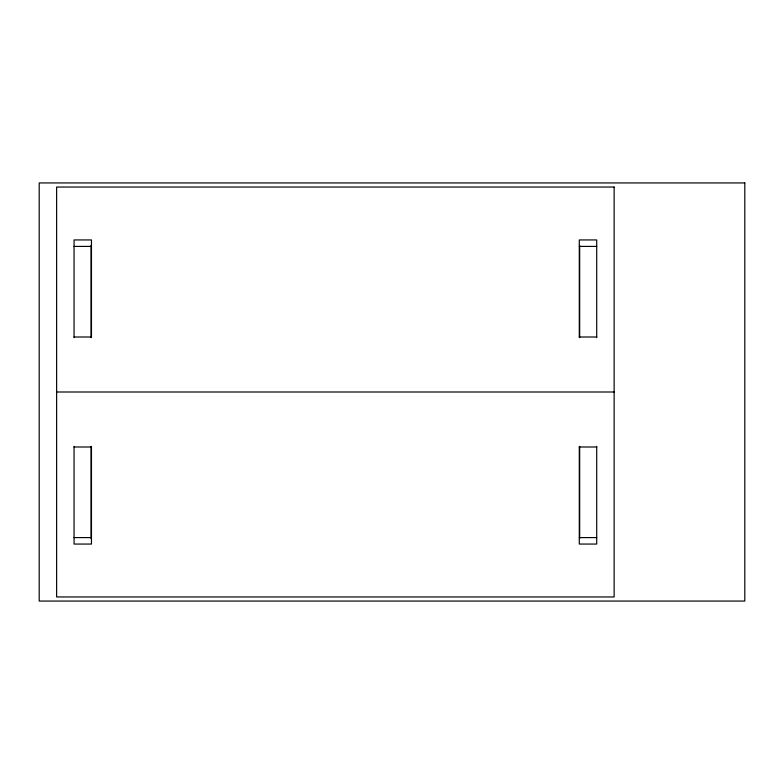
<?xml version="1.0" encoding="UTF-8"?>
<svg xmlns="http://www.w3.org/2000/svg" width="784" height="784" viewBox="0 0 784 784"><rect width="100%" height="100%" fill="white"/><g stroke="black" fill="none" stroke-linecap="round" stroke-linejoin="round"><path stroke-width="1.18" d="M74.049 246.411L91.463 246.411M579.288 246.411L596.712 246.411M74.049 337.002L91.463 337.002M579.288 337.002L596.712 337.002M56.624 392L614.137 392M74.049 446.998L91.463 446.998M579.288 446.998L596.712 446.998M74.049 537.589L91.463 537.589M579.288 537.589L596.712 537.589M596.712 337.649L596.712 239.943L579.288 239.943L579.288 337.404M596.712 446.351L596.712 544.057L579.288 544.057L579.288 446.596M579.67 245.441L579.67 337.649M579.67 446.351L579.67 538.559M91.463 337.404L91.463 239.943L74.049 239.943L74.049 337.649M91.463 446.596L91.463 544.057L74.049 544.057L74.049 446.351M91.091 245.441L91.091 337.649M91.091 446.351L91.091 538.559M744.8 182.937L39.2 182.937L39.2 601.063L744.8 601.063L744.8 182.937M614.137 187.043L56.624 187.043L56.624 596.957L614.137 596.957L614.137 187.043"/></g></svg>
